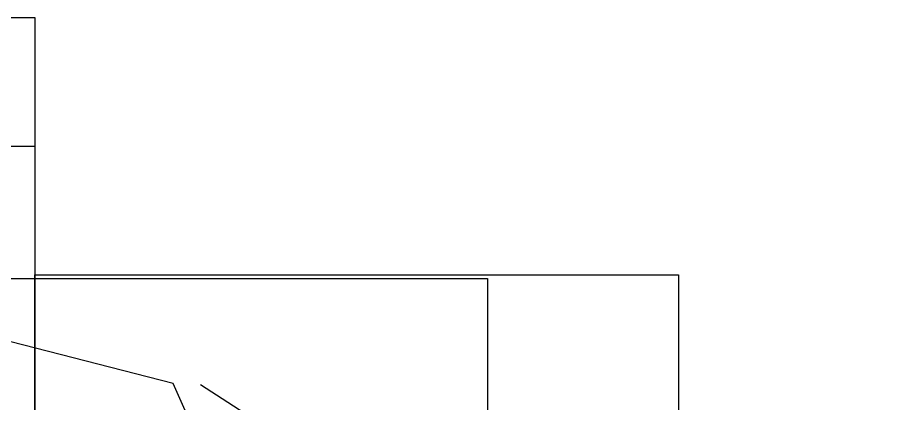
# Model space of a CAD drawing. Header units: metres. Extents: x -2743 to 126, y 13385 to 13916.
# Drawn here: x -2006.7 to -1663.5, y 13750 to 13900 of the extents above; entities that cross this region are included whole.
import ezdxf

# ---------------------------------------------------------------- set-up
doc = ezdxf.new("R2010")
doc.units = ezdxf.units.M
for name, color, linetype in [('output[1-12]_brd$0$Граница заказа', 7, 'Continuous'), ('output[1-12]_brd$0$Рамки', 7, 'Continuous'), ('output[19-22]_brd$0$Граница заказа', 7, 'Continuous'), ('output[23]_brd$0$Рамки', 7, 'Continuous'), ('output[24-26]_brd$0$Рамки', 7, 'Continuous')]:
    doc.layers.add(name, color=color, linetype=linetype)

msp = doc.modelspace()

# ---------------------------------------------------------------- linework, layer by layer
at = {"layer": 'output[1-12]_brd$0$Граница заказа'}
msp.add_lwpolyline([(-1548.48, 13587.98), (-1676.87, 13613.82), (-1826.62, 13646.49), (-1941.49, 13702.81), (-1939.55, 13742.56), (-1946.32, 13757.81), (-2014.55, 13775.28), (-2049.48, 13776.6), (-2061.84, 13786.7), (-2071.03, 13788.68), (-2071.38, 13780.54), (-2071.93, 13777.3), (-2073.35, 13774.27), (-2077.47, 13770.51), (-2078.9, 13770.01), (-2095.38, 13773.45), (-2141.49, 13783.62), (-2188.32, 13793.95), (-2191.54, 13794.79), (-2200.75, 13795.89), (-2200.86, 13795.91), (-2208.04, 13797.44), (-2324.43, 13822.23)], dxfattribs=at)
at = {"layer": 'output[1-12]_brd$0$Рамки'}
for points in [[(-2250, 13600), (-2250, 13850), (-2000, 13850), (-2000, 13600), (-2250, 13600)], [(-2000, 13500), (-2000, 13800), (-1750, 13800), (-1750, 13500), (-2000, 13500)]]:
    msp.add_lwpolyline(points, dxfattribs=at)
at = {"layer": 'output[19-22]_brd$0$Граница заказа'}
msp.add_lwpolyline([(-1822.93, 13684.32), (-1935.68, 13757.18)], dxfattribs=at)
at = {"layer": 'output[23]_brd$0$Рамки'}
msp.add_lwpolyline([(-2074.16, 13548.59), (-2074.16, 13798.59), (-1824.16, 13798.59), (-1824.16, 13548.59), (-2074.16, 13548.59)], dxfattribs=at)
at = {"layer": 'output[24-26]_brd$0$Рамки'}
msp.add_lwpolyline([(-2250, 13650), (-2250, 13900), (-2000, 13900), (-2000, 13650), (-2250, 13650)], dxfattribs=at)

doc.saveas('drawing.dxf')
